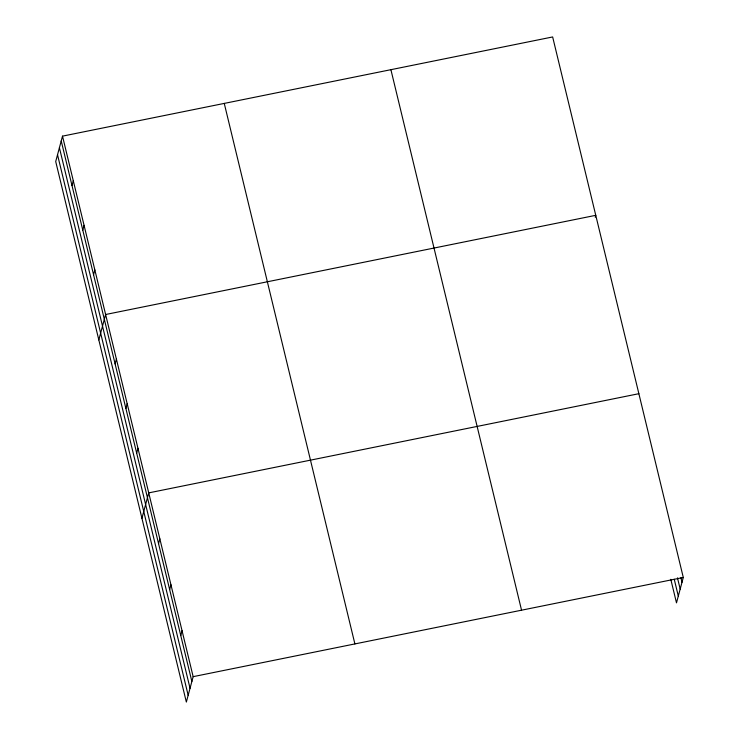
<?xml version="1.0" encoding="UTF-8"?>
<svg xmlns="http://www.w3.org/2000/svg" width="739" height="739" viewBox="0 0 739 739"><rect width="100%" height="100%" fill="white"/><g stroke="black" fill="none" stroke-linecap="round" stroke-linejoin="round"><path stroke-width="1.11" d="M62.51 136.142L55.711 161.536L186.348 702.05L193.156 676.656L62.51 136.142L552.652 36.95L683.289 577.464L676.49 602.858L670.8 579.33M71.997 185.544L73.29 180.732M82.777 230.143L84.07 225.321M93.557 274.732L94.841 269.92M98.823 339.903L105.622 314.509L595.763 215.317L595.246 217.248M115.108 363.921L116.402 359.108M125.889 408.51L127.182 403.697M136.669 453.099L137.962 448.287M141.934 518.27L148.733 492.885L638.875 393.693M158.552 543.636L159.836 538.823M169.656 589.583L170.949 584.771M180.759 635.531L182.053 630.718M193.156 676.656L683.289 577.464M680.915 577.796L682.005 582.286M677.469 577.87L680.185 589.075M674.245 579.265L678.31 596.068M390.903 69.678L521.549 610.202M224.259 103.405L354.896 643.928M61.226 140.955L191.863 681.469M59.406 147.745L190.043 688.268M57.531 154.737L188.168 695.26"/></g></svg>
